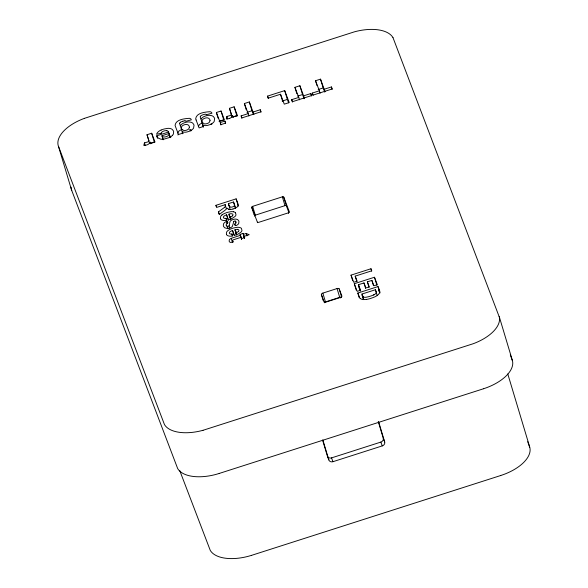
<?xml version="1.0" encoding="UTF-8"?>
<svg xmlns="http://www.w3.org/2000/svg" width="588" height="588" viewBox="0 0 588 588"><rect width="100%" height="100%" fill="white"/><g stroke="black" fill="none" stroke-linecap="round" stroke-linejoin="round"><path stroke-width="0.88" d="M182.28 132.102L182.28 132.271A12.348 6.27 -16.7 0 0 182.508 133.123L182.736 133.763M198.31 126.67L199.428 124.538L202.515 122.686M235.928 232.517L235.737 233.73M179.641 123.296L179.634 123.458A12.348 6.27 -16.7 0 0 179.869 124.318L182.736 133.594M202.897 125.494L202.897 125.663A12.348 6.27 -16.7 0 0 203.125 126.516L203.139 126.604M177.708 133.145L178.811 131.139L181.898 129.294M236.075 231.231L236.023 231.547A44.453 22.564 -16.7 0 0 235.979 231.9M238.125 205.506L238.081 204.22A29.231 14.84 -16.7 0 0 237.743 203.117L236.126 198.854L215.936 205.322L216.421 206.925M148.793 140.525A6.189 3.146 -16.7 0 1 148.595 141.26L148.279 141.693A1.999 1.014 -16.7 0 1 148.154 141.818L144.457 142.884L143.803 145.383A5.821 2.955 -16.7 0 0 146.912 144.898A3.535 1.793 -16.7 0 0 148.632 144.045A3.124 1.588 -16.7 0 0 148.904 143.817L149.271 143.457A12.561 6.38 -16.7 0 0 150.168 142.186L150.66 143.428L155.019 142.031L151.675 133.241L147.015 134.733L149.653 143.538M229.364 118.46A3.535 1.793 -16.7 0 0 231.091 117.622A3.124 1.588 -16.7 0 0 231.363 117.402L231.731 117.034A12.561 6.38 -16.7 0 0 232.627 115.763L233.12 117.005L237.486 115.608L234.134 106.818L229.474 108.31L231.268 113.874A5.689 2.889 -16.7 0 1 231.26 114.101A6.189 3.146 -16.7 0 1 231.055 114.836L230.746 115.277A1.999 1.014 -16.7 0 1 230.614 115.395L226.917 116.461L226.262 118.96A5.821 2.955 -16.7 0 0 229.371 118.475M233.708 221.551L233.385 222.734A44.453 22.564 -16.7 0 0 233.318 223.286L232.363 226.424A3.587 1.823 -16.7 0 1 230.746 227.556L230.136 227.806A5.483 2.786 -16.7 0 1 229.43 228.041A4.601 2.337 -16.7 0 1 226.777 228.364L224.704 227.784L223.55 226.424A14.7 7.46 -16.7 0 1 223.352 225.858L223.433 224.116A5.983 3.036 -16.7 0 1 226.652 221.272C230.173 223.447 225.344 223.139 226.226 225.344M180.332 125.582L181.721 124.208A6.225 3.16 -16.7 0 1 183.897 122.966L184.632 122.686A7.887 4.006 -16.7 0 1 185.881 122.304L186.712 122.12A6.314 3.205 -16.7 0 1 189.042 121.922L191.122 122.282A9.386 4.763 -16.7 0 1 192.827 123.237L193.761 124.509A17.875 9.07 -16.7 0 1 194.025 125.273L193.577 128.081A7.225 3.668 -16.7 0 1 193.04 128.787L192.122 129.654A6.894 3.499 -16.7 0 1 189.387 131.227L187.08 131.955A6.181 3.138 -16.7 0 1 184.823 132.219L182.39 131.881L182.875 133.483M203.352 126.986L200.949 118.982L202.331 117.607A6.225 3.16 -16.7 0 1 204.514 116.358L205.249 116.079A7.887 4.006 -16.7 0 1 206.491 115.704L207.329 115.513A6.314 3.205 -16.7 0 1 209.659 115.322L211.739 115.682A9.386 4.763 -16.7 0 1 213.444 116.63L214.377 117.901A17.875 9.07 -16.7 0 1 214.635 118.673L214.186 121.473A7.225 3.668 -16.7 0 1 213.657 122.179L212.738 123.046A6.894 3.499 -16.7 0 1 210.004 124.619L207.696 125.347A6.181 3.138 -16.7 0 1 205.44 125.612L203.007 125.281L203.492 126.883M227.262 226.255A1.279 0.647 -16.7 0 0 229.085 225.836L229.21 225.601A5.821 2.955 -16.7 0 0 229.327 225.013L229.974 221.676A3.903 1.985 -16.7 0 1 230.231 221.264L230.636 220.831A3.851 1.955 -16.7 0 1 232.128 219.861L232.605 219.662A5.123 2.602 -16.7 0 1 233.355 219.412A4.351 2.205 -16.7 0 1 236.031 219.104L237.692 219.625L238.75 220.919A16.89 8.57 -16.7 0 1 238.956 221.485L238.669 223.675A5.623 2.852 -16.7 0 1 236.038 225.63C232.539 223.749 236.891 223.999 236.089 222.044A7.012 3.557 -16.7 0 0 235.685 221.36L235.237 221.088L235.714 222.69M172.497 135.284L171.747 135.997A7.725 3.918 -16.7 0 1 169.182 137.607L163.912 139.158A7.695 3.903 -16.7 0 1 160.767 139.165L158.099 138.004L156.717 135.835L168.602 132.028L170.285 137.636M224.689 207.204L224.594 207.285A21.499 10.907 -16.7 0 1 223.778 207.939L218.449 211.915L219.17 214.319M221.999 214.943L221.742 215.157A6.005 3.05 -16.7 0 0 220.654 216.487L220.426 218.111A11.253 5.711 -16.7 0 0 220.625 218.736M180.332 122.333L180.913 121.988A7.225 3.668 -16.7 0 1 182.861 121.238M161.178 130.051L162.832 129.411A13.502 6.85 -16.7 0 1 164.309 128.963L167.793 128.353A7.21 3.66 -16.7 0 1 170.226 128.529L170.579 128.618A9.077 4.608 -16.7 0 1 172.218 129.411L173.394 130.881A16.479 8.364 -16.7 0 1 173.658 131.653L173.379 134.027A8.203 4.16 -16.7 0 1 172.497 135.284M84.334 118.372L354.402 31.84A37.206 18.882 -16.7 0 1 366.714 29.613L368.47 29.488A38.132 19.353 -16.7 0 1 375.306 29.525L376.93 29.672A37.287 18.926 -16.7 0 1 392.99 37.647M483.498 388.771L486.305 387.801A37.309 18.934 -16.7 0 0 512.56 361.216L510.281 354.807M500.851 475.471L503.659 474.501A37.309 18.934 -16.7 0 0 529.92 447.924L527.708 441.691M216.384 112.506L221.044 111.014L224.388 119.805L219.728 121.297L216.384 112.506L218.06 118.107M246.291 109.941L244.373 103.539L249.334 101.944L253.891 114.417M267.54 96.116L284.695 90.618L289.245 102.562L284.276 104.157L280.505 94.234L268.312 98.145L267.54 96.116L268.26 98.512M296.852 93.742L294.933 87.34L299.895 85.745L304.444 98.218M316.983 85.539L315.543 80.732L320.511 79.145L325.061 91.61M161.928 135.769L169.065 133.483L169.182 134.057A3.932 1.992 -16.7 0 1 168.734 135.181A3.741 1.896 -16.7 0 1 166.25 136.666A3.638 1.845 -16.7 0 1 163.56 136.945A3.616 1.837 -16.7 0 1 162.56 136.548L161.928 135.769L163.126 139.775M150.234 143.354L154.321 142.046L154.526 142.597M219.023 121.312L223.69 119.82L221.044 111.014M232.701 116.931L236.78 115.623L236.986 116.174M247.011 112.345L251.98 110.75L253.252 114.109M282.196 101.07L287.341 99.423L288.642 102.834M297.572 96.145L302.541 94.55L304.136 98.747M318.189 89.538L323.15 87.95L324.752 92.14M220.213 122.576L224.881 121.077L225.652 123.105L220.985 124.605L220.213 122.576L220.934 124.979M241.852 118.276L241.131 115.873L248.202 113.609L248.922 116.005M253.163 112.014L260.241 109.75L261.013 111.779L241.903 117.901L241.131 115.873M292.412 102.077L291.692 99.673L298.763 97.41L299.483 99.806M303.724 95.815L310.802 93.551L311.574 95.579L292.464 101.702L291.692 99.673M313.022 95.469L312.301 93.066L319.38 90.802L320.1 93.205M324.341 89.207L331.411 86.943L332.183 88.972L313.073 95.094L312.301 93.066M225.285 205.102L225.123 204.697L216.722 207.388L215.936 205.322M230.07 209.254L228.387 203.654L233.524 202L234.509 204.653A19.955 10.128 -16.7 0 1 234.575 204.874L235.575 208.27M252.656 206.351L282.343 196.84A1.213 0.617 -16.7 0 1 283.717 197.046L289.362 211.871A1.213 0.617 -16.7 0 1 288.429 212.819L258.735 222.33A1.213 0.617 -16.7 0 1 257.368 222.124L251.723 207.299A1.213 0.617 -16.7 0 1 252.656 206.351L255.302 215.164A1.213 0.617 -16.7 0 0 254.369 216.105M255.302 215.164L284.989 205.646A1.213 0.617 -16.7 0 1 286.363 205.851L288.87 212.444M241.528 239.198L240.088 234.391L243.094 233.429L244.512 237.919M241.646 239.338L240.441 235.332L232.613 237.853A16.773 8.511 -16.7 0 0 231.532 238.228L229.482 239.412L229.114 241.058A8.21 4.167 -16.7 0 0 230.231 242.403C237.001 242.183 230.518 240.911 233.157 239.875A11.223 5.696 -16.7 0 1 233.811 239.647L241.183 237.273L241.683 238.588L244.689 237.626L244.189 236.31L249.209 234.7L246.21 233.487L243.454 234.369M352.704 280.741L351.021 275.14L370.962 268.753L371.748 270.818L355.196 276.117L356.879 281.726M322.827 293.118L337.071 288.554A1.852 0.941 -16.7 0 1 339.173 288.87L341.878 295.984A1.852 0.941 -16.7 0 1 340.445 297.432L326.2 301.997A1.852 0.941 -16.7 0 1 324.098 301.681L321.393 294.566A1.852 0.941 -16.7 0 1 322.827 293.118L325.465 301.923A1.852 0.941 -16.7 0 0 324.429 302.482M356.21 290.119L354.285 283.717L374.475 277.249L377.312 284.702L373.924 285.783L371.873 280.402L367.36 281.843L369.043 287.451M360.378 291.104L358.459 284.702L363.979 282.931L365.883 287.944L369.271 286.856L367.36 281.843M325.465 301.923L339.71 297.366A1.852 0.941 -16.7 0 1 341.341 297.285M359.275 297.851L357.835 293.044L378.025 286.576L379.444 290.296A18.419 9.349 -16.7 0 1 379.855 292.126A6.424 3.263 -16.7 0 1 379.76 292.471C378.297 296.073 373.968 297.212 370.646 298.425A14.31 7.262 -16.7 0 1 366.537 299.417M363.693 299.63L362.01 294.029L375.423 289.73L375.982 291.222A24.968 12.671 -16.7 0 1 376.173 291.905L376.217 292.317M219.199 473.45L483.285 388.837M322.672 440.375L327.391 456.097A3.447 2.969 -20.8 0 0 331.529 457.89L380.826 442.095A3.447 2.969 -20.8 0 0 383.251 438.192L378.275 421.603M327.839 457.28L328.839 459.897A3.447 2.969 -20.8 0 0 332.977 461.69L382.274 445.895A3.447 2.969 -20.8 0 0 384.699 442L378.672 421.919M251.796 555.278L500.748 475.508M218.986 473.524L216.237 474.332A37.309 18.934 -16.7 0 1 177.657 468.526L71.449 189.726A37.434 19 -16.7 0 1 71.082 187.109M251.576 555.344L248.827 556.152A37.309 18.934 -16.7 0 1 210.247 550.346L179.766 470.643M203.029 430.298L473.097 343.767A37.309 18.934 -16.7 0 0 499.352 317.182L392.997 37.647M206.41 114.689L211.937 113.256L211.621 112.558A5.02 2.55 -16.7 0 0 209.997 111.705C205.337 112.043 196.554 112.727 195.708 118.585A27.401 13.906 -16.7 0 0 196.105 119.989M189.476 129.83L190.857 129.478M161.31 133.27L156.584 134.262A8.041 4.079 -16.7 0 1 161.112 129.985M169.513 137.247L170.439 137.166A7.21 3.66 -16.7 0 1 170.88 137.144M228.387 209.144L226.953 208.056A9.702 4.925 -16.7 0 1 225.483 209.865L225.211 210.078A27.702 14.061 -16.7 0 1 223.565 211.335L219.368 214.341L218.449 211.915M230.856 217.876L229.952 217.266M235.523 212.805L236.001 214.899A6.409 3.256 -16.7 0 1 234.965 216.546L232.275 218.332L228.475 219.78L226.593 214.833L228.276 220.434M244.343 237.574L244.123 237.258A6.512 3.308 -16.7 0 0 243.667 236.861M168.602 132.028L168.146 131.381A4.241 2.154 -16.7 0 0 166.852 130.786M229.085 205.484L228.387 203.654M315.543 80.732L319.38 90.802M378.378 289.369L379.326 291.854M294.933 87.34L298.763 97.41M355.196 276.117L357.122 281.189L353.741 282.277L351.021 275.14M358.459 284.702L360.576 290.274L357.195 291.354L354.285 283.717M362.01 294.029L362.59 295.551A13.575 6.887 -16.7 0 0 363.215 296.742M357.835 293.044L359.297 296.881A13.414 6.806 -16.7 0 0 360.356 298.564M383.251 438.192L384.699 442M380.826 442.095L382.274 445.895M244.373 103.539L248.202 113.609M331.529 457.89L332.977 461.69M200.949 118.982L200.471 117.718A12.348 6.27 -16.7 0 1 200.236 116.858M203.007 125.281L203.477 126.501L199.111 127.905L196.098 119.989M327.391 456.097L327.567 456.567M240.088 234.391L240.441 235.332M237.464 229.335A3.785 1.918 -16.7 0 0 234.957 229.776L236.795 235.134M231.995 233.987A3.094 1.573 -16.7 0 1 229.555 233.532A3.094 1.573 -16.7 0 1 229.974 231.804A4.27 2.168 -16.7 0 1 232.554 230.518L234.428 235.435L238.236 233.98L240.918 232.194A6.409 3.256 -16.7 0 0 241.962 230.555L241.477 228.453A6.512 3.308 -16.7 0 0 239.456 227.446A7.284 3.697 -16.7 0 0 238.875 227.358A6.916 3.506 -16.7 0 0 236.868 227.343L233.664 227.968A13.73 6.968 -16.7 0 0 232.385 228.364L230.334 229.173A7.806 3.962 -16.7 0 0 227.946 230.592L227.696 230.812A6.005 3.05 -16.7 0 0 226.615 232.142L226.38 233.759A11.253 5.711 -16.7 0 0 226.578 234.384M182.39 131.881L182.861 133.108L178.495 134.505L175.481 126.596A27.401 13.906 -16.7 0 1 175.084 125.193C175.952 119.335 184.713 118.644 189.38 118.313A5.02 2.55 -16.7 0 1 191.012 119.158L191.328 119.856L185.793 121.297A2.212 1.125 -16.7 0 0 184.999 120.797M147.015 134.733L148.808 140.289A5.689 2.889 -16.7 0 1 148.801 140.517M84.341 118.379A37.257 18.912 -16.7 0 0 63.137 131.683L62.203 132.756A38.117 19.345 -16.7 0 0 58.903 138.121A36.61 18.581 -16.7 0 0 58.021 141.171A37.434 19 -16.7 0 0 58.241 145.692L164.434 424.499A37.309 18.934 -16.7 0 0 203.029 430.291M499.19 316.447L512.398 360.481M507.782 373.946L529.759 447.189M331.411 86.943L332.132 89.347M320.511 79.145L323.15 87.95M378.025 286.576L379.951 292.986M378.51 288.701L379.473 291.905M374.475 277.249L376.879 285.254M370.962 268.753L371.682 271.156M375.423 289.73L377.106 295.33M371.873 280.402L373.321 285.202M310.802 93.551L311.522 95.954M363.979 282.931L365.655 288.539M299.895 85.745L302.541 94.55M362.024 295.073L363.222 299.079M358.327 285.195L359.768 290.002M284.695 90.618L287.341 99.423M339.173 288.87L341.65 297.131M280.505 94.234L282.666 101.445M340.445 297.432L340.614 297.984M337.071 288.554L339.71 297.366M324.098 301.681L324.429 302.783M321.393 294.566L322.386 297.873M322.555 298.417L322.878 299.52M323.047 300.071L323.209 300.622M260.241 109.75L260.962 112.154M283.717 197.046L286.363 205.851M288.429 212.819L288.59 213.37M282.343 196.84L284.989 205.646M249.334 101.944L251.98 110.75M234.134 106.818L236.78 115.623M232.65 115.763L233.127 117.365M229.474 108.31L232.113 117.115M226.917 116.461L227.637 118.864M322.812 439.817L328.839 459.897M257.368 222.124L257.529 222.676M251.723 207.299L252.384 209.504M252.546 210.048L252.877 211.151M253.207 212.253L253.377 212.805M253.707 213.907L253.869 214.458M224.881 121.077L225.601 123.48M236.126 198.854L238.287 206.057M246.21 233.487L246.931 235.884M244.189 236.31L244.667 237.912M243.094 233.429L244.534 238.236M233.524 202L235.45 208.409M241.183 237.273L241.661 238.875M234.73 224.028L235.215 225.63M234.943 229.754L236.383 234.561M230.841 219.478L228.989 214.106L230.665 219.706M229.114 215.259L229.592 216.862M225.123 204.697L226.329 208.696M232.547 230.489L233.987 235.288M232.495 235.487L232.01 233.892L232.253 235.994M229.063 225.829L229.783 228.232M226.777 220.64L226.057 218.236L227.255 223.543M226.652 221.279L227.372 223.675M231.238 238.353L232.436 242.359M227.218 226.292L227.938 228.688M169.065 133.483L170.27 137.489M162.516 137.276L162.994 138.871M156.717 135.835L157.437 138.239M151.675 133.241L154.321 142.046M150.183 142.186L150.668 143.788M144.457 142.884L145.177 145.287M58.506 146.493L71.721 190.527M206.351 114.704A2.212 1.125 -16.7 0 0 205.616 114.19A1.882 0.956 -16.7 0 0 205.168 114.234L204.543 114.329A5.513 2.8 -16.7 0 0 203.47 114.623A7.225 3.668 -16.7 0 0 201.515 115.373L200.942 115.733A2.418 1.227 -16.7 0 0 200.295 116.593M202.941 125.398A2.418 1.227 -16.7 0 1 203.161 124.935M210.776 124.193A6.314 3.205 -16.7 0 1 211.93 124.119M184.955 120.834A1.882 0.956 -16.7 0 0 184.551 120.841L183.934 120.937A5.513 2.8 -16.7 0 0 182.853 121.231M179.678 123.201A2.418 1.227 -16.7 0 1 180.31 122.326M182.324 132.006A2.418 1.227 -16.7 0 1 182.589 131.492M190.159 130.801A6.314 3.205 -16.7 0 1 191.313 130.727M177.995 135.019A27.401 13.906 -16.7 0 1 177.877 134.659M161.105 133.3A3.712 1.882 -16.7 0 1 163.295 131.242A3.712 1.882 -16.7 0 1 166.918 130.727M232.231 236.089A7.093 3.602 -16.7 0 1 226.424 234.443M227.144 226.336A4.498 2.286 -16.7 0 1 226.292 225.322M233.664 221.551A1.007 0.514 -16.7 0 1 235.259 221.073M226.042 218.332A3.094 1.573 -16.7 0 1 223.602 217.876A3.094 1.573 -16.7 0 1 224.013 216.156A4.27 2.168 -16.7 0 1 226.601 214.863M226.27 220.434A7.093 3.602 -16.7 0 1 220.463 218.787M221.992 214.943A7.806 3.962 -16.7 0 1 224.381 213.525L226.431 212.709A13.73 6.968 -16.7 0 1 227.703 212.312L230.915 211.687A6.916 3.506 -16.7 0 1 232.921 211.702A7.284 3.697 -16.7 0 1 233.502 211.798M233.502 211.79A6.512 3.308 -16.7 0 1 235.523 212.797M238.338 205.491A5.733 2.911 -16.7 0 1 233.017 208.946M233.01 209.027A5.513 2.8 -16.7 0 1 228.328 209.181M224.66 207.196A3.344 1.698 -16.7 0 0 225.498 206.087A8.805 4.469 -16.7 0 0 225.255 205.116M366.544 299.373A9.548 4.844 -16.7 0 1 362.539 299.483A7.74 3.925 -16.7 0 1 360.444 298.528M363.266 296.719A4.094 2.08 -16.7 0 0 364.391 297.285A5.02 2.55 -16.7 0 0 366.934 297.072A15.758 7.997 -16.7 0 0 373.534 294.963M374.027 294.764A5.909 2.999 -16.7 0 1 373.571 294.992M376.386 292.287A4.608 2.337 -16.7 0 1 374.049 294.779M229.092 205.484A32.663 16.582 -16.7 0 0 229.46 206.3L229.79 206.785A1.985 1.007 -16.7 0 0 229.937 206.903M234.575 205.08A2.661 1.352 -16.7 0 1 232.811 206.807A2.661 1.352 -16.7 0 1 229.908 206.925M232.539 215.84A4.013 2.036 -16.7 0 1 230.106 217.038M232.466 215.818A3.08 1.558 -16.7 0 0 231.481 213.716A3.785 1.918 -16.7 0 0 228.997 214.128M238.493 231.496A4.013 2.036 -16.7 0 1 236.067 232.694M237.442 229.371A3.08 1.558 -16.7 0 1 238.427 231.474M189.417 127.273L188.704 128.904A3.557 1.808 -16.7 0 1 186.668 130.124A4.248 2.154 -16.7 0 1 186.256 130.249A3.668 1.86 -16.7 0 1 183.75 130.477L181.67 129.037A13.289 6.74 -16.7 0 1 181.464 128.544L181.626 126.736A4.065 2.065 -16.7 0 1 181.912 126.332L182.28 125.957A3.778 1.918 -16.7 0 1 184.485 124.744A3.396 1.727 -16.7 0 1 186.866 124.472L188.241 124.957L189.071 125.964A14.568 7.394 -16.7 0 1 189.277 126.471L189.417 127.273M210.034 120.665L209.321 122.297A3.557 1.808 -16.7 0 1 207.285 123.517A4.248 2.154 -16.7 0 1 206.866 123.642A3.668 1.86 -16.7 0 1 204.367 123.877L202.279 122.429A13.289 6.74 -16.7 0 1 202.081 121.936L202.243 120.128A4.065 2.065 -16.7 0 1 202.529 119.724L202.889 119.349A3.778 1.918 -16.7 0 1 205.102 118.137A3.396 1.727 -16.7 0 1 207.476 117.865L208.858 118.357L209.688 119.364A14.568 7.394 -16.7 0 1 209.894 119.864L210.034 120.665"/></g></svg>
